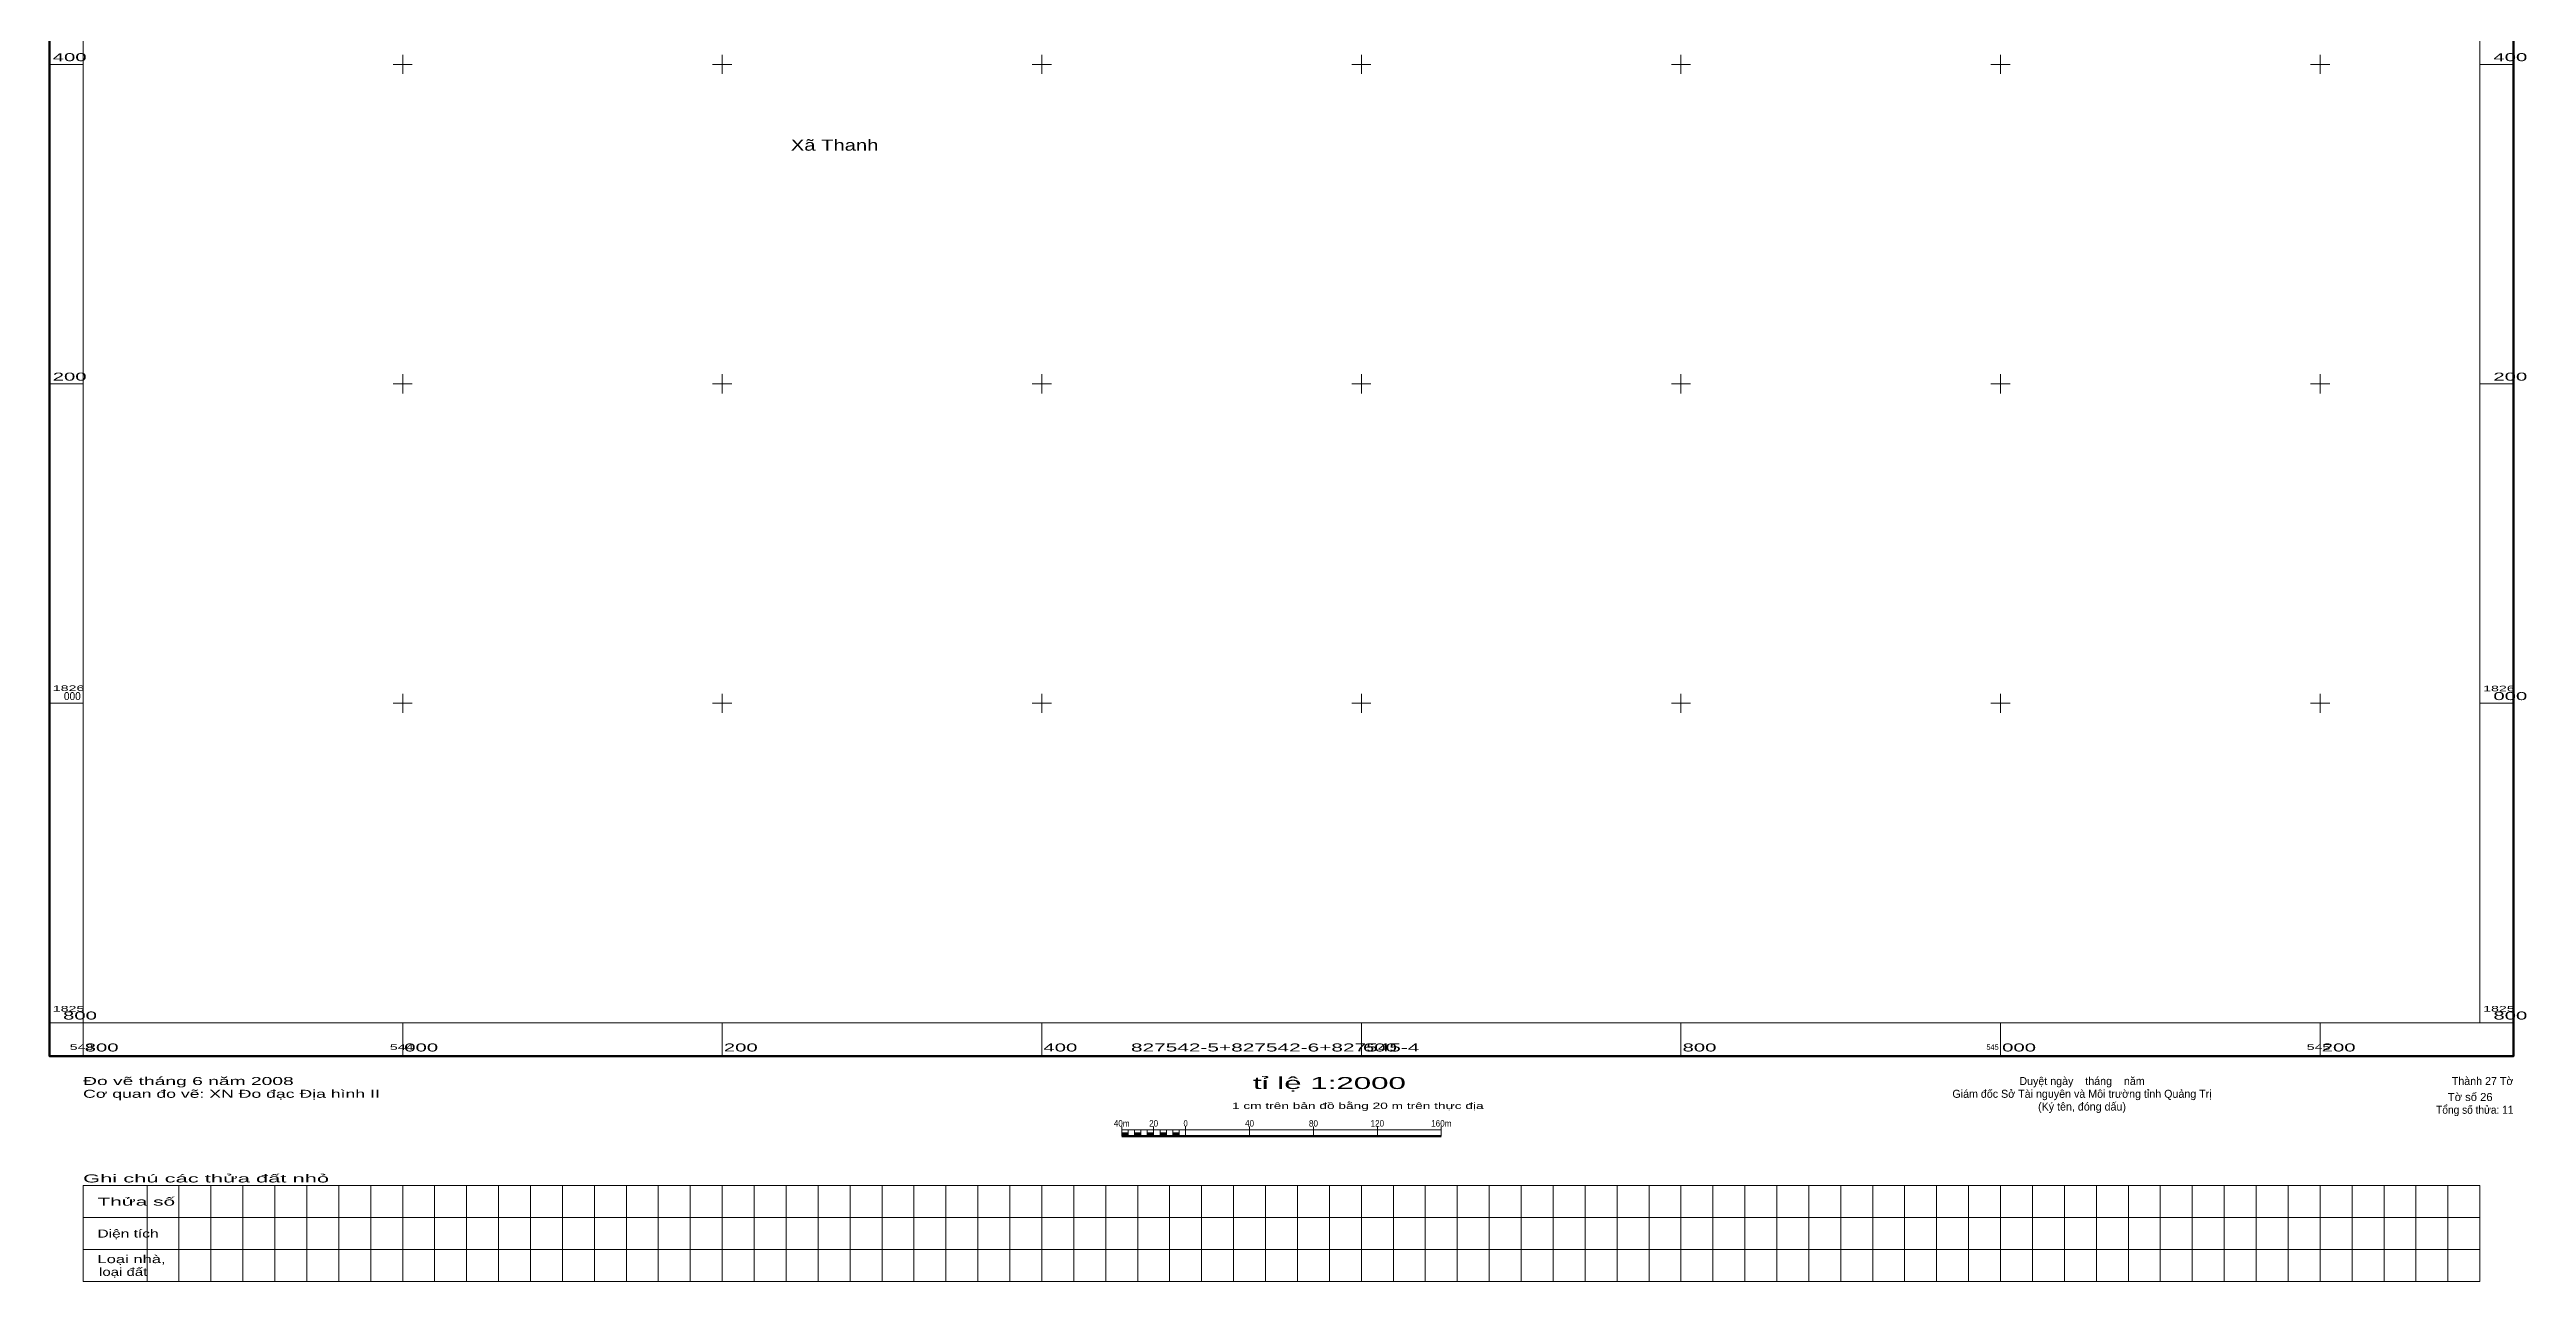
# Model space of a CAD drawing. Header units: metres. Extents: x 543779 to 545337, y 1825638 to 1827393.
# Drawn here: x 543779 to 545329, y 1825638 to 1826409 of the extents above; entities that cross this region are included whole.
import ezdxf
from ezdxf.enums import TextEntityAlignment as Align

# ---------------------------------------------------------------- set-up
doc = ezdxf.new("R2010")
doc.units = ezdxf.units.M
doc.header["$LTSCALE"] = 0.6
doc.layers.add('48', color=7, linetype='Continuous')
doc.layers.add('63', color=7, linetype='Continuous', lineweight=13)

msp = doc.modelspace()

# ---------------------------------------------------------------- hatches: boundary and pattern name
at = {"layer": '63'}
for points in [[(544450, 1825729), (544450, 1825731), (544454, 1825731), (544454, 1825729)], [(544458, 1825729), (544458, 1825731), (544462, 1825731), (544462, 1825729)], [(544466, 1825729), (544466, 1825731), (544470, 1825731), (544470, 1825729)], [(544474, 1825729), (544474, 1825731), (544478, 1825731), (544478, 1825729)], [(544482, 1825729), (544482, 1825731), (544486, 1825731), (544486, 1825729)]]:
    msp.add_hatch(color=256, dxfattribs=at).paths.add_polyline_path(points)

# ---------------------------------------------------------------- linework, layer by layer
for p, q in [((543800, 1826400), (543779, 1826400)), ((543994, 1826400), (544006, 1826400)), ((544000, 1826394), (544000, 1826406)), ((544194, 1826400), (544206, 1826400)), ((544200, 1826394), (544200, 1826406)), ((544394, 1826400), (544406, 1826400)), ((544400, 1826394), (544400, 1826406)), ((544594, 1826400), (544606, 1826400)), ((544600, 1826394), (544600, 1826406)), ((544794, 1826400), (544806, 1826400)), ((544800, 1826394), (544800, 1826406)), ((544994, 1826400), (545006, 1826400)), ((545000, 1826394), (545000, 1826406)), ((545194, 1826400), (545206, 1826400)), ((545200, 1826394), (545200, 1826406)), ((545300, 1826400), (545321, 1826400)), ((543800, 1826200), (543779, 1826200)), ((543994, 1826200), (544006, 1826200)), ((544000, 1826194), (544000, 1826206)), ((544194, 1826200), (544206, 1826200)), ((544200, 1826194), (544200, 1826206)), ((544394, 1826200), (544406, 1826200)), ((544400, 1826194), (544400, 1826206)), ((544594, 1826200), (544606, 1826200)), ((544600, 1826194), (544600, 1826206)), ((544794, 1826200), (544806, 1826200)), ((544800, 1826194), (544800, 1826206)), ((544994, 1826200), (545006, 1826200)), ((545000, 1826194), (545000, 1826206)), ((545194, 1826200), (545206, 1826200)), ((545200, 1826194), (545200, 1826206)), ((545300, 1826200), (545321, 1826200)), ((543800, 1826000), (543779, 1826000)), ((543994, 1826000), (544006, 1826000)), ((544000, 1825994), (544000, 1826006)), ((544194, 1826000), (544206, 1826000)), ((544200, 1825994), (544200, 1826006)), ((544394, 1826000), (544406, 1826000)), ((544400, 1825994), (544400, 1826006)), ((544594, 1826000), (544606, 1826000)), ((544600, 1825994), (544600, 1826006)), ((544794, 1826000), (544806, 1826000)), ((544800, 1825994), (544800, 1826006)), ((544994, 1826000), (545006, 1826000)), ((545000, 1825994), (545000, 1826006)), ((545194, 1826000), (545206, 1826000)), ((545200, 1825994), (545200, 1826006)), ((545300, 1826000), (545321, 1826000)), ((543800, 1825800), (543779, 1825800)), ((543800, 1825800), (543800, 1825779)), ((544000, 1825800), (544000, 1825779)), ((544200, 1825800), (544200, 1825779)), ((544400, 1825800), (544400, 1825779)), ((544600, 1825800), (544600, 1825779)), ((544800, 1825800), (544800, 1825779)), ((545000, 1825800), (545000, 1825779)), ((545200, 1825800), (545200, 1825779)), ((545300, 1825800), (545321, 1825800)), ((544450, 1825729), (544450, 1825735)), ((544450, 1825733), (544650, 1825733)), ((544454, 1825729), (544454, 1825733)), ((544458, 1825729), (544458, 1825733)), ((544462, 1825729), (544462, 1825733)), ((544466, 1825729), (544466, 1825733)), ((544470, 1825729), (544470, 1825735)), ((544470, 1825729), (544470, 1825733)), ((544474, 1825729), (544474, 1825733)), ((544478, 1825729), (544478, 1825733)), ((544482, 1825729), (544482, 1825733)), ((544486, 1825729), (544486, 1825733)), ((544490, 1825729), (544490, 1825735)), ((544530, 1825729), (544530, 1825735)), ((544570, 1825729), (544570, 1825735)), ((544610, 1825729), (544610, 1825735)), ((544650, 1825729), (544650, 1825735)), ((543840, 1825698), (543840, 1825638)), ((543860, 1825698), (543860, 1825638)), ((543880, 1825698), (543880, 1825638)), ((543900, 1825698), (543900, 1825638)), ((543920, 1825698), (543920, 1825638)), ((543940, 1825698), (543940, 1825638)), ((543960, 1825698), (543960, 1825638)), ((543980, 1825698), (543980, 1825638)), ((544000, 1825698), (544000, 1825638)), ((544020, 1825698), (544020, 1825638)), ((544040, 1825698), (544040, 1825638)), ((544060, 1825698), (544060, 1825638)), ((544080, 1825698), (544080, 1825638)), ((544100, 1825698), (544100, 1825638)), ((544120, 1825698), (544120, 1825638)), ((544140, 1825698), (544140, 1825638)), ((544160, 1825698), (544160, 1825638)), ((544180, 1825698), (544180, 1825638)), ((544200, 1825698), (544200, 1825638)), ((544220, 1825698), (544220, 1825638)), ((544240, 1825698), (544240, 1825638)), ((544260, 1825698), (544260, 1825638)), ((544280, 1825698), (544280, 1825638)), ((544300, 1825698), (544300, 1825638)), ((544320, 1825698), (544320, 1825638)), ((544340, 1825698), (544340, 1825638)), ((544360, 1825698), (544360, 1825638)), ((544380, 1825698), (544380, 1825638)), ((544400, 1825698), (544400, 1825638)), ((544420, 1825698), (544420, 1825638)), ((544440, 1825698), (544440, 1825638)), ((544460, 1825698), (544460, 1825638)), ((544480, 1825698), (544480, 1825638)), ((544500, 1825698), (544500, 1825638)), ((544520, 1825698), (544520, 1825638)), ((544540, 1825698), (544540, 1825638)), ((544560, 1825698), (544560, 1825638)), ((544580, 1825698), (544580, 1825638)), ((544600, 1825698), (544600, 1825638)), ((544620, 1825698), (544620, 1825638)), ((544640, 1825698), (544640, 1825638)), ((544660, 1825698), (544660, 1825638)), ((544680, 1825698), (544680, 1825638)), ((544700, 1825698), (544700, 1825638)), ((544720, 1825698), (544720, 1825638)), ((544740, 1825698), (544740, 1825638)), ((544760, 1825698), (544760, 1825638)), ((544780, 1825698), (544780, 1825638)), ((544800, 1825698), (544800, 1825638)), ((544820, 1825698), (544820, 1825638)), ((544840, 1825698), (544840, 1825638)), ((544860, 1825698), (544860, 1825638)), ((544880, 1825698), (544880, 1825638)), ((544900, 1825698), (544900, 1825638)), ((544920, 1825698), (544920, 1825638)), ((544940, 1825698), (544940, 1825638)), ((544960, 1825698), (544960, 1825638)), ((544980, 1825698), (544980, 1825638)), ((545000, 1825698), (545000, 1825638)), ((545020, 1825698), (545020, 1825638)), ((545040, 1825698), (545040, 1825638)), ((545060, 1825698), (545060, 1825638)), ((545080, 1825698), (545080, 1825638)), ((545100, 1825698), (545100, 1825638)), ((545120, 1825698), (545120, 1825638)), ((545140, 1825698), (545140, 1825638)), ((545160, 1825698), (545160, 1825638)), ((545180, 1825698), (545180, 1825638)), ((545200, 1825698), (545200, 1825638)), ((545220, 1825698), (545220, 1825638)), ((545240, 1825698), (545240, 1825638)), ((545260, 1825698), (545260, 1825638)), ((545280, 1825698), (545280, 1825638)), ((543800, 1825678), (545300, 1825678)), ((543800, 1825658), (545300, 1825658))]:
    msp.add_line(p, q, dxfattribs=at)
at = {"layer": '63', "lineweight": 53}
msp.add_line((544450, 1825729), (544650, 1825729), dxfattribs=at)
at = {"layer": '63', "lineweight": 158}
msp.add_lwpolyline([(543779, 1827321), (545321, 1827321), (545321, 1825779), (543779, 1825779)], close=True, dxfattribs=at)
at = {"layer": '63'}
for points in [[(543800, 1827300), (545300, 1827300), (545300, 1825800), (543800, 1825800)], [(544450, 1825729), (544450, 1825731), (544454, 1825731), (544454, 1825729)], [(544458, 1825729), (544458, 1825731), (544462, 1825731), (544462, 1825729)], [(544466, 1825729), (544466, 1825731), (544470, 1825731), (544470, 1825729)], [(544474, 1825729), (544474, 1825731), (544478, 1825731), (544478, 1825729)], [(544482, 1825729), (544482, 1825731), (544486, 1825731), (544486, 1825729)], [(543800, 1825698), (545300, 1825698), (545300, 1825638), (543800, 1825638)]]:
    msp.add_lwpolyline(points, close=True, dxfattribs=at)

# ---------------------------------------------------------------- texts
at = {"layer": '48', "width": 1.35}
msp.add_text('Xã Thanh', height=7, dxfattribs=at).set_placement((544297.72, 1826345.95), align=Align.RIGHT)
at = {"layer": '63'}
for s, height, width, p in [('400', 5, 1.9, (543781, 1826402)), ('200', 5, 1.9, (543781, 1826202)), ('1826', 3.5, 1.9, (543781, 1826007.69)), ('1826', 3.5, 1.9, (545302, 1826007.5)), ('000', 5, 0.95, (543787.97, 1826002)), ('1825', 3.5, 1.9, (543781, 1825807)), ('1825', 3.5, 1.9, (545302, 1825807)), ('800', 5, 1.9, (543801, 1825782)), ('000', 5, 1.9, (544001, 1825782)), ('200', 5, 1.9, (544201, 1825782)), ('400', 5, 1.9, (544401, 1825782)), ('600', 5, 1.9, (544601, 1825782)), ('800', 5, 1.9, (544801, 1825782)), ('000', 5, 1.9, (545001, 1825782)), ('200', 5, 1.9, (545201, 1825782)), ('Đo vẽ tháng 6 năm 2008', 5, 1.8, (543800, 1825761)), ('Cơ quan đo vẽ: XN Đo đạc Địa hình II', 5, 1.65, (543800, 1825753)), ('Ghi chú các thửa đất nhỏ', 5, 2.05, (543800, 1825700)), ('Thửa số', 5, 1.95, (543809, 1825685.5)), ('Diện tích', 5, 1.45, (543809, 1825665.5)), ('Loại nhà,', 5, 1.55, (543809, 1825649.5)), ('loại đất', 5, 1.4, (543810, 1825641.5))]:
    msp.add_text(s, height=height, dxfattribs=dict(at, width=width)).set_placement(p)
for s, height, width, p in [('400', 5, 1.9, (545329.64, 1826402)), ('200', 5, 1.9, (545329.64, 1826202)), ('000', 5, 1.9, (545329.64, 1826002)), ('800', 5, 1.9, (543808.64, 1825802)), ('800', 5, 1.9, (545329.64, 1825802)), ('543', 3.5, 1.9, (543806.45, 1825783)), ('544', 3.5, 1.9, (544006.82, 1825783)), ('545', 3.5, 0.95, (544998.84, 1825783)), ('545', 3.5, 1.9, (545206.45, 1825783)), ('Tổng số thửa: 11', 5, 0.95, (545321, 1825743)), ('Tờ số 26', 5, 1.05, (545307.95, 1825751))]:
    msp.add_text(s, height=height, dxfattribs=dict(at, width=width)).set_placement(p, align=Align.RIGHT)
for s, height, width, p in [('827542-5+827542-6+827545-4', 5, 1.95, (544546.05, 1825782)), ('tỉ lệ 1:2000', 7.5, 1.95, (544580.01, 1825758.5)), ('1 cm trên bản đồ bằng 20 m trên thực địa', 4, 1.6, (544597.75, 1825746)), ('40m', 4, 0.95, (544450, 1825735)), ('20', 4, 0.95, (544470, 1825735)), ('0', 4, 0.9, (544490, 1825735)), ('40', 4, 0.95, (544530, 1825735)), ('80', 4, 0.95, (544570, 1825735)), ('120', 4, 0.95, (544609.995, 1825735)), ('160m', 4, 0.95, (544650.005, 1825735))]:
    msp.add_text(s, height=height, dxfattribs=dict(at, width=width)).set_placement(p, align=Align.CENTER)
for s, p in [('Duyệt ngày    tháng    năm', (545051.005, 1825761)), ('Giám đốc Sở Tài nguyên và Môi trường tỉnh Quảng Trị', (545051, 1825753)), ('(Ký tên, đóng dấu)', (545051, 1825745))]:
    msp.add_text(s, height=5, dxfattribs=at).set_placement(p, align=Align.CENTER)
msp.add_text('Thành 27 Tờ', height=5, dxfattribs=at).set_placement((545321, 1825761), align=Align.RIGHT)

doc.saveas('drawing.dxf')
